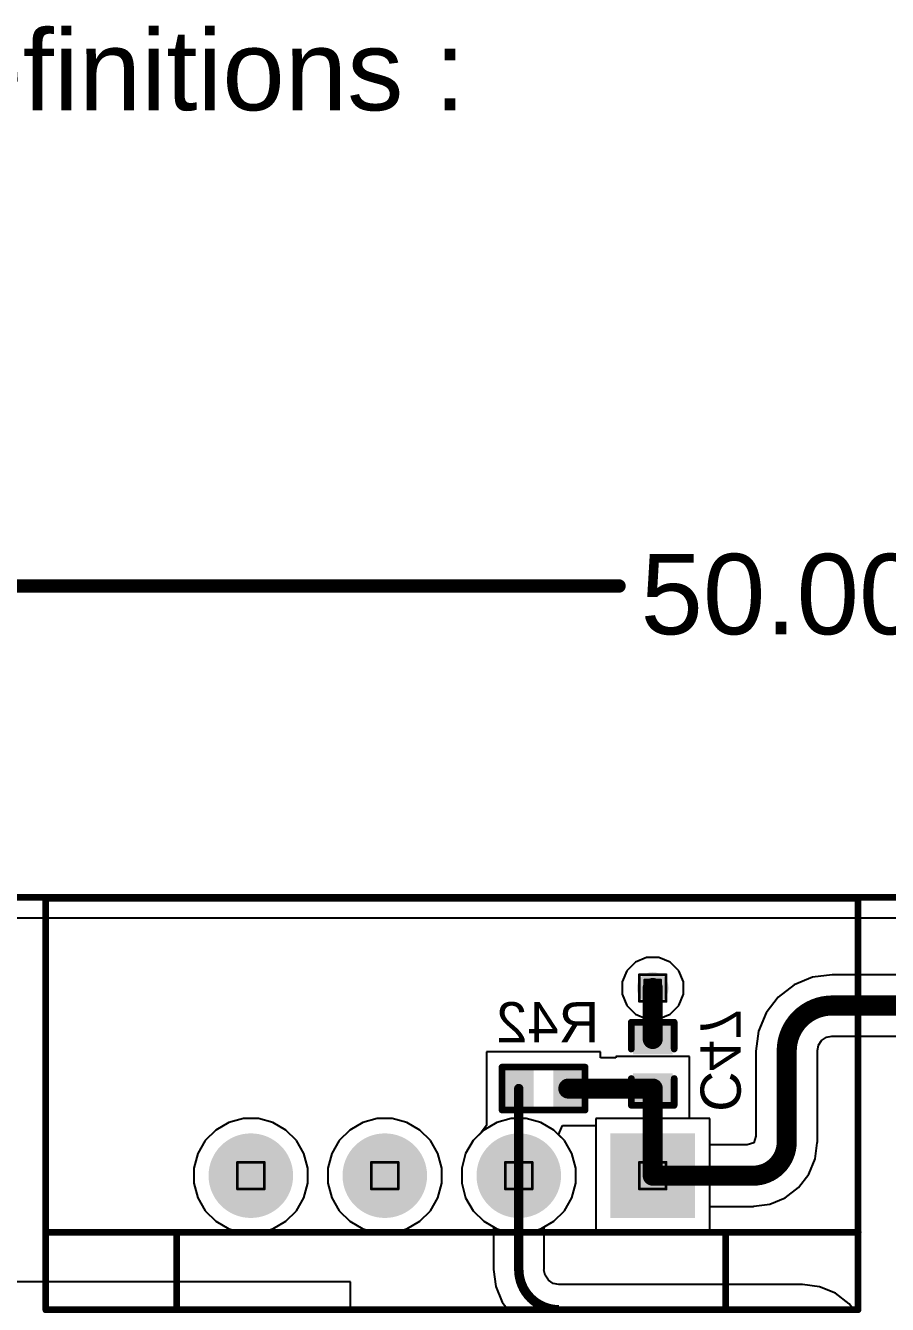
# Model space of a CAD drawing. Header units: inches. Extents: x -12 to 5357, y -8 to 5291.
# Drawn here: x 3.98 to 20.32, y 50.26 to 74.5 of the extents above; entities that cross this region are included whole.
import ezdxf

# ---------------------------------------------------------------- set-up
doc = ezdxf.new("R2010")
doc.units = ezdxf.units.IN
for name, color, linetype in [('Board Outline', 216, 'Continuous'), ('Bottom Layer', 5, 'Continuous'), ('Bottom Overlay', 54, 'Continuous'), ('Bottom Paste', 16, 'Continuous'), ('Bottom Solder', 6, 'Continuous'), ('Dimension', 6, 'Continuous'), ('Drill Drawing', 1, 'Continuous'), ('Ground', 16, 'Continuous'), ('Multi-Layer', 9, 'Continuous'), ('Pad Holes', 156, 'Continuous'), ('Power', 76, 'Continuous'), ('Top Layer', 1, 'Continuous'), ('Top Overlay', 2, 'Continuous'), ('Top Solder', 216, 'Continuous'), ('Via Holes', 16, 'Continuous')]:
    doc.layers.add(name, color=color, linetype=linetype)
doc.styles.add('Arial', font='', dxfattribs={"height": 0.2})
doc.styles.get('Arial').set_extended_font_data('Arial')

# ---------------------------------------------------------------- blocks, each defined once
blk = doc.blocks.new('AM2302_17')
at = {"layer": 'Bottom Layer'}
blk.add_hatch(color=5, dxfattribs=at).paths.add_polyline_path([(-4.510024, 0.700024), (-3.109976, 0.700024), (-3.109976, -0.700024), (-4.510024, -0.700024)])
h = blk.add_hatch(color=5, dxfattribs=at)
edge = h.paths.add_edge_path()
edge.add_arc((-1.27000762, -2.54e-06), 0.700024, 0, 360)
h = blk.add_hatch(color=5, dxfattribs=at)
edge = h.paths.add_edge_path()
edge.add_arc((1.26999746, 0), 0.700024, 0, 360)
h = blk.add_hatch(color=5, dxfattribs=at)
edge = h.paths.add_edge_path()
edge.add_arc((3.80999746, 0), 0.700024, 0, 360)
at = {"layer": 'Bottom Solder'}
blk.add_hatch(color=6, dxfattribs=at).paths.add_polyline_path([(-4.611624, 0.8016239999999999), (-3.008376, 0.8016239999999999), (-3.008376, -0.8016239999999999), (-4.611624, -0.8016239999999999)])
h = blk.add_hatch(color=6, dxfattribs=at)
edge = h.paths.add_edge_path()
edge.add_arc((-1.27000762, -2.54e-06), 0.8016239999999999, 0, 360)
h = blk.add_hatch(color=6, dxfattribs=at)
edge = h.paths.add_edge_path()
edge.add_arc((1.26999746, 0), 0.8016239999999999, 0, 360)
h = blk.add_hatch(color=6, dxfattribs=at)
edge = h.paths.add_edge_path()
edge.add_arc((3.80999746, 0), 0.8016239999999999, 0, 360)
at = {"layer": 'Ground'}
blk.add_hatch(color=16, dxfattribs=at).paths.add_polyline_path([(-4.510024, 0.700024), (-3.109976, 0.700024), (-3.109976, -0.700024), (-4.510024, -0.700024)])
h = blk.add_hatch(color=16, dxfattribs=at)
edge = h.paths.add_edge_path()
edge.add_arc((-1.27000762, -2.54e-06), 0.700024, 0, 360)
h = blk.add_hatch(color=16, dxfattribs=at)
edge = h.paths.add_edge_path()
edge.add_arc((1.26999746, 0), 0.700024, 0, 360)
h = blk.add_hatch(color=16, dxfattribs=at)
edge = h.paths.add_edge_path()
edge.add_arc((3.80999746, 0), 0.700024, 0, 360)
at = {"layer": 'Multi-Layer'}
blk.add_hatch(color=9, dxfattribs=at).paths.add_polyline_path([(-4.510024, 0.700024), (-3.109976, 0.700024), (-3.109976, -0.700024), (-4.510024, -0.700024)])
h = blk.add_hatch(color=9, dxfattribs=at)
edge = h.paths.add_edge_path()
edge.add_arc((-1.27000762, -2.54e-06), 0.700024, 0, 360)
h = blk.add_hatch(color=9, dxfattribs=at)
edge = h.paths.add_edge_path()
edge.add_arc((1.26999746, 0), 0.700024, 0, 360)
h = blk.add_hatch(color=9, dxfattribs=at)
edge = h.paths.add_edge_path()
edge.add_arc((3.80999746, 0), 0.700024, 0, 360)
at = {"layer": 'Pad Holes'}
h = blk.add_hatch(color=7, dxfattribs=at)
edge = h.paths.add_edge_path()
edge.add_arc((-3.81, 0), 0.3999992, 0, 360)
h = blk.add_hatch(color=7, dxfattribs=at)
edge = h.paths.add_edge_path()
edge.add_arc((-1.27000762, -2.54e-06), 0.3999992, 0, 360)
h = blk.add_hatch(color=7, dxfattribs=at)
edge = h.paths.add_edge_path()
edge.add_arc((1.26999746, 0), 0.3999992, 0, 360)
h = blk.add_hatch(color=7, dxfattribs=at)
edge = h.paths.add_edge_path()
edge.add_arc((3.80999746, 0), 0.3999992, 0, 360)
at = {"layer": 'Power'}
blk.add_hatch(color=76, dxfattribs=at).paths.add_polyline_path([(-4.510024, 0.700024), (-3.109976, 0.700024), (-3.109976, -0.700024), (-4.510024, -0.700024)])
h = blk.add_hatch(color=76, dxfattribs=at)
edge = h.paths.add_edge_path()
edge.add_arc((-1.27000762, -2.54e-06), 0.700024, 0, 360)
h = blk.add_hatch(color=76, dxfattribs=at)
edge = h.paths.add_edge_path()
edge.add_arc((1.26999746, 0), 0.700024, 0, 360)
h = blk.add_hatch(color=76, dxfattribs=at)
edge = h.paths.add_edge_path()
edge.add_arc((3.80999746, 0), 0.700024, 0, 360)
at = {"layer": 'Top Layer'}
blk.add_hatch(color=1, dxfattribs=at).paths.add_polyline_path([(-4.510024, 0.700024), (-3.109976, 0.700024), (-3.109976, -0.700024), (-4.510024, -0.700024)])
h = blk.add_hatch(color=1, dxfattribs=at)
edge = h.paths.add_edge_path()
edge.add_arc((-1.27000762, -2.54e-06), 0.700024, 0, 360)
h = blk.add_hatch(color=1, dxfattribs=at)
edge = h.paths.add_edge_path()
edge.add_arc((1.26999746, 0), 0.700024, 0, 360)
h = blk.add_hatch(color=1, dxfattribs=at)
edge = h.paths.add_edge_path()
edge.add_arc((3.80999746, 0), 0.700024, 0, 360)
at = {"layer": 'Top Solder'}
blk.add_hatch(color=216, dxfattribs=at).paths.add_polyline_path([(-4.611624, 0.8016239999999999), (-3.008376, 0.8016239999999999), (-3.008376, -0.8016239999999999), (-4.611624, -0.8016239999999999)])
h = blk.add_hatch(color=216, dxfattribs=at)
edge = h.paths.add_edge_path()
edge.add_arc((-1.27000762, -2.54e-06), 0.8016239999999999, 0, 360)
h = blk.add_hatch(color=216, dxfattribs=at)
edge = h.paths.add_edge_path()
edge.add_arc((1.26999746, 0), 0.8016239999999999, 0, 360)
h = blk.add_hatch(color=216, dxfattribs=at)
edge = h.paths.add_edge_path()
edge.add_arc((3.80999746, 0), 0.8016239999999999, 0, 360)
at = {"layer": 'Top Overlay'}
for points in [[(7.697464919999999, 2.54254, 0.127, 0.127, 0), (-7.702557619999999, 2.54253746, 0.127, 0.127, 0)], [(-7.70255254, -5.257546, 0.127, 0.127, 0), (-7.702557619999999, 2.54253746, 0.127, 0.127, 0)], [(-5.19278108, 2.52247146, 0.127, 0.127, 0), (-5.19278108, 1.12293146, 0.127, 0.127, 0)], [(5.217414, 1.102614, 0.127, 0.127, 0), (5.21741146, 2.502662, 0.127, 0.127, 0)], [(7.697467459999999, 2.542794, 0.127, 0.127, 0), (7.697467459999999, -5.257546, 0.127, 0.127, 0)], [(7.694673459999999, 1.07188, 0.127, 0.127, 0), (-7.70534908, 1.07188, 0.127, 0.127, 0)], [(7.697467459999999, -5.257546, 0.127, 0.127, 0), (-7.70255254, -5.257546, 0.127, 0.127, 0)]]:
    blk.add_lwpolyline(points, format="xyseb", dxfattribs=at)
for points in [[(-7.73430762, 2.54253746, 0.0635, 0.0635, 1), (-7.67080762, 2.54253746, 0.0635, 0.0635, 1)], [(-7.73430762, 2.54253746, 0.0635, 0.0635, 1), (-7.67080762, 2.54253746, 0.0635, 0.0635, 1)], [(-5.224531079999999, 2.52247146, 0.0635, 0.0635, 1), (-5.161031079999999, 2.52247146, 0.0635, 0.0635, 1)], [(5.18566146, 2.502662, 0.0635, 0.0635, 1), (5.24916146, 2.502662, 0.0635, 0.0635, 1)], [(7.66571492, 2.54254, 0.0635, 0.0635, 1), (7.72921492, 2.54254, 0.0635, 0.0635, 1)], [(7.66571746, 2.542794, 0.0635, 0.0635, 1), (7.72921746, 2.542794, 0.0635, 0.0635, 1)], [(-7.737099079999999, 1.07188, 0.0635, 0.0635, 1), (-7.67359908, 1.07188, 0.0635, 0.0635, 1)], [(-5.224531079999999, 1.12293146, 0.0635, 0.0635, 1), (-5.161031079999999, 1.12293146, 0.0635, 0.0635, 1)], [(5.185664, 1.102614, 0.0635, 0.0635, 1), (5.249164, 1.102614, 0.0635, 0.0635, 1)], [(7.66292346, 1.07188, 0.0635, 0.0635, 1), (7.726423459999999, 1.07188, 0.0635, 0.0635, 1)], [(-7.73430254, -5.257546, 0.0635, 0.0635, 1), (-7.67080254, -5.257546, 0.0635, 0.0635, 1)], [(-7.73430254, -5.257546, 0.0635, 0.0635, 1), (-7.67080254, -5.257546, 0.0635, 0.0635, 1)], [(7.66571746, -5.257546, 0.0635, 0.0635, 1), (7.72921746, -5.257546, 0.0635, 0.0635, 1)], [(7.66571746, -5.257546, 0.0635, 0.0635, 1), (7.72921746, -5.257546, 0.0635, 0.0635, 1)]]:
    blk.add_lwpolyline(points, format="xyseb", close=True, dxfattribs=at)
blk = doc.blocks.new('R___0402_B_28')
at = {"layer": 'Bottom Layer'}
for points in [[(-0.24130508, 0.3175), (-0.2413050799999999, -0.3175), (-0.6985050799999999, -0.3175), (-0.6985050799999999, 0.3175)], [(0.6985, 0.3175), (0.6985, -0.3175), (0.2413, -0.3175), (0.2412999999999999, 0.3175)]]:
    blk.add_hatch(color=5, dxfattribs=at).paths.add_polyline_path(points)
at = {"layer": 'Bottom Paste'}
for points in [[(-0.24130508, 0.3175), (-0.2413050799999999, -0.3175), (-0.6985050799999999, -0.3175), (-0.6985050799999999, 0.3175)], [(0.6985, 0.3175), (0.6985, -0.3175), (0.2413, -0.3175), (0.2412999999999999, 0.3175)]]:
    blk.add_hatch(color=16, dxfattribs=at).paths.add_polyline_path(points)
at = {"layer": 'Bottom Solder'}
for points in [[(-0.18630392, 0.37250116), (-0.18630392, -0.37250116), (-0.75350624, -0.37250116), (-0.75350624, 0.37250116)], [(0.75350116, 0.37250116), (0.75350116, -0.37250116), (0.18629884, -0.37250116), (0.1862988399999999, 0.37250116)]]:
    blk.add_hatch(color=6, dxfattribs=at).paths.add_polyline_path(points)
at = {"layer": 'Bottom Overlay'}
for points in [[(0.78740254, 0.40640508, 0.127, 0.127, 0), (-0.7874, 0.4064, 0.127, 0.127, 0)], [(-0.7874, 0.4064, 0.127, 0.127, 0), (-0.7874, -0.4064, 0.127, 0.127, 0)], [(0.8128, 0.4318, 0.0032258, 0.0032258, 0), (-0.8128, 0.4318, 0.0032258, 0.0032258, 0)], [(0.78740254, 0.40640508, 0.127, 0.127, 0), (0.78740254, -0.40640254, 0.127, 0.127, 0)], [(0.78740254, -0.40640254, 0.127, 0.127, 0), (-0.7874, -0.4064, 0.127, 0.127, 0)]]:
    blk.add_lwpolyline(points, format="xyseb", dxfattribs=at)
for points in [[(-0.8191499999999999, 0.4064, 0.0635, 0.0635, 1), (-0.7556499999999999, 0.4064, 0.0635, 0.0635, 1)], [(-0.8191499999999999, 0.4064, 0.0635, 0.0635, 1), (-0.7556499999999999, 0.4064, 0.0635, 0.0635, 1)], [(-0.81360518, 0.4318, 0.0016129, 0.0016129, 1), (-0.8119948199999999, 0.4318, 0.0016129, 0.0016129, 1)], [(0.75565254, 0.40640508, 0.0635, 0.0635, 1), (0.8191525399999998, 0.40640508, 0.0635, 0.0635, 1)], [(0.75565254, 0.40640508, 0.0635, 0.0635, 1), (0.8191525399999998, 0.40640508, 0.0635, 0.0635, 1)], [(0.8119948199999999, 0.4318, 0.0016129, 0.0016129, 1), (0.81360518, 0.4318, 0.0016129, 0.0016129, 1)], [(-0.8191499999999999, -0.4064, 0.0635, 0.0635, 1), (-0.7556499999999999, -0.4064, 0.0635, 0.0635, 1)], [(-0.8191499999999999, -0.4064, 0.0635, 0.0635, 1), (-0.7556499999999999, -0.4064, 0.0635, 0.0635, 1)], [(0.75565254, -0.40640254, 0.0635, 0.0635, 1), (0.8191525399999998, -0.40640254, 0.0635, 0.0635, 1)], [(0.75565254, -0.40640254, 0.0635, 0.0635, 1), (0.8191525399999998, -0.40640254, 0.0635, 0.0635, 1)]]:
    blk.add_lwpolyline(points, format="xyseb", close=True, dxfattribs=at)
blk = doc.blocks.new('C___0402_B_84')
at = {"layer": 'Bottom Layer'}
for points in [[(-0.2413, 0.31750254), (-0.2412999999999999, -0.31749746), (-0.6985, -0.31749746), (-0.6985, 0.31750254)], [(0.6985, 0.31750254), (0.6985, -0.31749746), (0.2413, -0.31749746), (0.2412999999999999, 0.31750254)]]:
    blk.add_hatch(color=5, dxfattribs=at).paths.add_polyline_path(points)
at = {"layer": 'Bottom Paste'}
for points in [[(-0.2413, 0.31750254), (-0.2412999999999999, -0.31749746), (-0.6985, -0.31749746), (-0.6985, 0.31750254)], [(0.6985, 0.31750254), (0.6985, -0.31749746), (0.2413, -0.31749746), (0.2412999999999999, 0.31750254)]]:
    blk.add_hatch(color=16, dxfattribs=at).paths.add_polyline_path(points)
at = {"layer": 'Bottom Solder'}
for points in [[(-0.18130012, 0.37750242), (-0.18130012, -0.37749734), (-0.7584998799999999, -0.37749734), (-0.7584998799999999, 0.37750242)], [(0.7584998799999999, 0.37750242), (0.7584998799999999, -0.37749734), (0.18130012, -0.37749734), (0.18130012, 0.37750242)]]:
    blk.add_hatch(color=6, dxfattribs=at).paths.add_polyline_path(points)
at = {"layer": 'Bottom Overlay'}
for points in [[(-0.7874, -0.4064, 0.127, 0.127, 0), (-0.78740254, 0.40640508, 0.127, 0.127, 0)], [(-0.27940254, 0.40640508, 0.127, 0.127, 0), (-0.78740254, 0.40640508, 0.127, 0.127, 0)], [(0.7874050799999999, 0.40640508, 0.127, 0.127, 0), (0.27940254, 0.40640508, 0.127, 0.127, 0)], [(0.78740254, -0.40639746, 0.127, 0.127, 0), (0.7874050799999999, 0.40640508, 0.127, 0.127, 0)], [(-0.27940254, -0.4064, 0.127, 0.127, 0), (-0.7874, -0.4064, 0.127, 0.127, 0)], [(0.78740254, -0.40639746, 0.127, 0.127, 0), (0.27939746, -0.40639492, 0.127, 0.127, 0)]]:
    blk.add_lwpolyline(points, format="xyseb", dxfattribs=at)
for points in [[(-0.8191525399999998, 0.40640508, 0.0635, 0.0635, 1), (-0.75565254, 0.40640508, 0.0635, 0.0635, 1)], [(-0.8191525399999998, 0.40640508, 0.0635, 0.0635, 1), (-0.75565254, 0.40640508, 0.0635, 0.0635, 1)], [(-0.31115254, 0.40640508, 0.0635, 0.0635, 1), (-0.24765254, 0.40640508, 0.0635, 0.0635, 1)], [(0.24765254, 0.40640508, 0.0635, 0.0635, 1), (0.31115254, 0.40640508, 0.0635, 0.0635, 1)], [(0.75565508, 0.40640508, 0.0635, 0.0635, 1), (0.8191550799999999, 0.40640508, 0.0635, 0.0635, 1)], [(0.75565508, 0.40640508, 0.0635, 0.0635, 1), (0.8191550799999999, 0.40640508, 0.0635, 0.0635, 1)], [(-0.8191499999999999, -0.4064, 0.0635, 0.0635, 1), (-0.7556499999999999, -0.4064, 0.0635, 0.0635, 1)], [(-0.8191499999999999, -0.4064, 0.0635, 0.0635, 1), (-0.7556499999999999, -0.4064, 0.0635, 0.0635, 1)], [(-0.31115254, -0.4064, 0.0635, 0.0635, 1), (-0.24765254, -0.4064, 0.0635, 0.0635, 1)], [(0.24764746, -0.40639492, 0.0635, 0.0635, 1), (0.31114746, -0.40639492, 0.0635, 0.0635, 1)], [(0.75565254, -0.40639746, 0.0635, 0.0635, 1), (0.8191525399999998, -0.40639746, 0.0635, 0.0635, 1)], [(0.75565254, -0.40639746, 0.0635, 0.0635, 1), (0.8191525399999998, -0.40639746, 0.0635, 0.0635, 1)]]:
    blk.add_lwpolyline(points, format="xyseb", close=True, dxfattribs=at)

msp = doc.modelspace()

# ---------------------------------------------------------------- hatches: boundary and pattern name
at = {"layer": 'Bottom Layer'}
h = msp.add_hatch(color=5, dxfattribs=at)
edge = h.paths.add_edge_path()
edge.add_arc((15.875, 56.261), 0.1999996, 0, 360)
at = {"layer": 'Bottom Solder'}
h = msp.add_hatch(color=6, dxfattribs=at)
edge = h.paths.add_edge_path()
edge.add_arc((15.875, 56.261), 0.3015996, 0, 360)
at = {"layer": 'Ground'}
h = msp.add_hatch(color=16, dxfattribs=at)
edge = h.paths.add_edge_path()
edge.add_arc((15.875, 56.261), 0.1999996, 0, 360)
at = {"layer": 'Power'}
h = msp.add_hatch(color=76, dxfattribs=at)
edge = h.paths.add_edge_path()
edge.add_arc((15.875, 56.261), 0.1999996, 0, 360)
at = {"layer": 'Top Layer'}
h = msp.add_hatch(color=1, dxfattribs=at)
edge = h.paths.add_edge_path()
edge.add_arc((15.875, 56.261), 0.1999996, 0, 360)
at = {"layer": 'Top Solder'}
h = msp.add_hatch(color=216, dxfattribs=at)
edge = h.paths.add_edge_path()
edge.add_arc((15.875, 56.261), 0.3015996, 0, 360)
at = {"layer": 'Via Holes'}
h = msp.add_hatch(color=7, dxfattribs=at)
edge = h.paths.add_edge_path()
edge.add_arc((15.875, 56.261), 0.0999998, 0, 360)

# ---------------------------------------------------------------- linework, layer by layer
at = {"layer": 'Board Outline'}
msp.add_lwpolyline([(-1.45988786, 57.97800952, 0.127, 0.127, 0), (43.4601112, 57.97800952, 0.127, 0.127, 0)], format="xyseb", dxfattribs=at)
at = {"layer": 'Bottom Layer'}
for p, q in [((-1.67180006, 57.58955716), (43.67202086, 57.58955716)), ((19.27859746, 56.51467996), (18.9039627, 56.46535823999999)), ((19.27859746, 56.51349377999999), (19.27859746, 56.51467996)), ((31.75, 56.51349377999999), (19.27859746, 56.51349377999999)), ((18.55485748, 56.3207535), (18.25507398, 56.09072347999999)), ((18.9039627, 56.46535823999999), (18.55485748, 56.3207535)), ((18.25507398, 56.09072347999999), (18.02504396, 55.79093998)), ((18.02504396, 55.79093998), (17.88043922, 55.44183476)), ((17.88043922, 55.44183476), (17.8311175, 55.0672)), ((19.01541028, 55.17621425999999), (19.07716276, 55.2686347)), ((19.07716276, 55.2686347), (19.1695832, 55.33038718)), ((19.1695832, 55.33038718), (19.2686178, 55.35008741999999)), ((19.2686178, 55.35008741999999), (19.27859746, 55.34810114)), ((19.27859746, 55.34810114), (23.90170988, 55.34810114)), ((14.88440508, 55.0545), (12.7254, 55.0545)), ((12.7254, 55.0545), (12.7254, 53.65750254)), ((14.88440508, 54.93869631999999), (14.88440508, 55.0545)), ((17.8311175, 55.0672), (17.83230368, 55.0672)), ((17.83230368, 55.0672), (17.83230368, 53.45236197999999)), ((18.99571004, 55.07717966), (19.01541028, 55.17621425999999)), ((18.99769632, 55.0672), (18.99571004, 55.07717966)), ((18.99769632, 53.34), (18.99769632, 55.0672)), ((15.17649492, 54.93869631999999), (14.88440508, 54.93869631999999)), ((16.57349492, 54.9656), (15.17649492, 54.9656)), ((15.17649492, 54.9656), (15.17649492, 54.93869631999999)), ((16.57349492, 53.786024), (16.57349492, 54.9656)), ((7.59123704, 53.57003256), (7.38996744, 53.36876296)), ((7.8377415, 53.71235384), (7.59123704, 53.57003256)), ((8.112681259999999, 53.786024), (7.8377415, 53.71235384)), ((8.39731874, 53.786024), (8.112681259999999, 53.786024)), ((8.6722585, 53.71235384), (8.39731874, 53.786024)), ((8.91876296, 53.57003256), (8.6722585, 53.71235384)), ((9.12003256, 53.36876296), (8.91876296, 53.57003256)), ((10.13123704, 53.57003256), (9.929967439999999, 53.36876296)), ((10.3777415, 53.71235384), (10.13123704, 53.57003256)), ((10.65268126, 53.786024), (10.3777415, 53.71235384)), ((10.93731874, 53.786024), (10.65268126, 53.786024)), ((11.2122585, 53.71235384), (10.93731874, 53.786024)), ((11.45876296, 53.57003256), (11.2122585, 53.71235384)), ((11.66003256, 53.36876296), (11.45876296, 53.57003256)), ((12.7254, 53.65750254), (12.62322596, 53.52201894)), ((14.08910314, 53.4797), (14.16275298, 53.65749999999999)), ((14.16275298, 53.65749999999999), (14.79397346, 53.65749999999999)), ((14.79397346, 53.65749999999999), (14.79397346, 51.62397599999999)), ((16.95602146, 53.786024), (16.57349492, 53.786024)), ((16.95602146, 53.28769631999999), (16.95602146, 53.786024)), ((7.38996744, 53.36876296), (7.24764616, 53.12225849999999)), ((9.26235384, 53.12225849999999), (9.12003256, 53.36876296)), ((9.929967439999999, 53.36876296), (9.78764616, 53.12225849999999)), ((11.80235384, 53.12225849999999), (11.66003256, 53.36876296)), ((12.46997252, 53.36876549999999), (12.32765124, 53.12226103999999)), ((12.62322596, 53.52201894), (12.46997252, 53.36876549999999)), ((14.20003764, 53.36876549999999), (14.08910314, 53.4797)), ((14.34235892, 53.12226103999999), (14.20003764, 53.36876549999999)), ((17.79260856, 53.32739143999999), (17.66763802, 53.28769631999999)), ((17.83230368, 53.45236197999999), (17.79260856, 53.32739143999999)), ((18.95544596, 53.02504), (18.99537476, 53.32833124)), ((18.99537476, 53.32833124), (18.99769632, 53.34)), ((7.24764616, 53.12225849999999), (7.173976000000001, 52.84731873999999)), ((9.336024, 52.84731873999999), (9.26235384, 53.12225849999999)), ((9.78764616, 53.12225849999999), (9.713975999999999, 52.84731873999999)), ((11.876024, 52.84731873999999), (11.80235384, 53.12225849999999)), ((12.32765124, 53.12226103999999), (12.25398108, 52.84732128)), ((14.41602908, 52.84732128), (14.34235892, 53.12226103999999)), ((17.66763802, 53.28769631999999), (16.95602146, 53.28769631999999)), ((7.173976000000001, 52.84731873999999), (7.173976000000001, 52.56268126)), ((9.336024, 52.56268126), (9.336024, 52.84731873999999)), ((9.713975999999999, 52.84731873999999), (9.713975999999999, 52.56268126)), ((11.876024, 52.56268126), (11.876024, 52.84731873999999)), ((12.25398108, 52.84732128), (12.25398108, 52.56268379999999)), ((14.41602908, 52.56268379999999), (14.41602908, 52.84732128)), ((18.83387648, 52.73154554), (18.95544596, 53.02504)), ((18.64048596, 52.47951404), (18.83387648, 52.73154554)), ((7.173976000000001, 52.56268126), (7.24764616, 52.2877415)), ((9.26235384, 52.2877415), (9.336024, 52.56268126)), ((9.713975999999999, 52.56268126), (9.78764616, 52.2877415)), ((11.80235384, 52.2877415), (11.876024, 52.56268126)), ((12.25398108, 52.56268379999999), (12.32765124, 52.28774404)), ((14.34235892, 52.28774404), (14.41602908, 52.56268379999999)), ((18.388457, 52.28612351999999), (18.64048596, 52.47951404)), ((7.24764616, 52.2877415), (7.38996744, 52.04123703999999)), ((9.12003256, 52.04123703999999), (9.26235384, 52.2877415)), ((9.78764616, 52.2877415), (9.929967439999999, 52.04123703999999)), ((11.66003256, 52.04123703999999), (11.80235384, 52.2877415)), ((12.32765124, 52.28774404), (12.46997252, 52.04123958)), ((14.20003764, 52.04123958), (14.34235892, 52.28774404)), ((16.95602146, 51.62397599999999), (16.95602146, 52.12230367999999)), ((16.95602146, 52.12230367999999), (17.78, 52.12230367999999)), ((17.78, 52.12230367999999), (17.79166876, 52.12462524)), ((17.79166876, 52.12462524), (18.09496, 52.16455404)), ((18.09496, 52.16455404), (18.388457, 52.28612351999999)), ((7.38996744, 52.04123703999999), (7.59123704, 51.83996744)), ((8.91876296, 51.83996744), (9.12003256, 52.04123703999999)), ((9.929967439999999, 52.04123703999999), (10.13123704, 51.83996744)), ((11.45876296, 51.83996744), (11.66003256, 52.04123703999999)), ((12.46997252, 52.04123958), (12.67124212, 51.83996998)), ((13.99876804, 51.83996998), (14.20003764, 52.04123958)), ((7.59123704, 51.83996744), (7.8377415, 51.69764616)), ((7.8377415, 51.69764616), (8.112681259999999, 51.62397599999999)), ((8.39731874, 51.62397599999999), (8.6722585, 51.69764616)), ((8.6722585, 51.69764616), (8.91876296, 51.83996744)), ((10.13123704, 51.83996744), (10.3777415, 51.69764616)), ((10.3777415, 51.69764616), (10.65268126, 51.62397599999999)), ((10.93731874, 51.62397599999999), (11.2122585, 51.69764616)), ((11.2122585, 51.69764616), (11.45876296, 51.83996744)), ((12.67124212, 51.83996998), (12.85589504, 51.73335856)), ((12.85589504, 51.73335856), (12.85589504, 50.92699999999999)), ((13.81410496, 51.73335348), (13.99876804, 51.83996998)), ((13.81410496, 50.92699999999999), (13.81410496, 51.73335348)), ((8.112681259999999, 51.62397599999999), (8.39731874, 51.62397599999999)), ((10.65268126, 51.62397599999999), (10.93731874, 51.62397599999999)), ((14.79397346, 51.62397599999999), (16.95602146, 51.62397599999999)), ((12.85589504, 50.92699999999999), (12.85444724, 50.92699999999999)), ((12.85444724, 50.92699999999999), (12.89687286, 50.60474765999999)), ((13.8130915, 50.92189968), (13.81410496, 50.92699999999999)), ((13.8339576, 50.81699259999999), (13.8130915, 50.92189968)), ((13.89627142, 50.72373396), (13.8339576, 50.81699259999999)), ((13.98953006, 50.66142014), (13.89627142, 50.72373396)), ((14.09443714, 50.64055404), (13.98953006, 50.66142014)), ((12.89687286, 50.60474765999999), (13.02125666, 50.30445362)), ((14.09953746, 50.6415675), (14.09443714, 50.64055404)), ((18.71476572, 50.6415675), (14.09953746, 50.6415675)), ((19.03765052, 50.60052618), (18.71476572, 50.64303562)), ((18.71476572, 50.64303562), (18.71476572, 50.6415675)), ((19.33853384, 50.47589854), (19.03765052, 50.60052618)), ((19.59690518, 50.27764138), (19.33853384, 50.47589854)), ((13.02125666, 50.30445362), (13.2191252, 50.04658774)), ((19.79516234, 50.0192675), (19.59690518, 50.27764138))]:
    msp.add_line(p, q, dxfattribs=at)
for points in [[(15.875, 55.2958, 0.3809999999999999, 0.3809999999999999, 0), (15.875, 56.261, 0.3809999999999999, 0.3809999999999999, 0)], [(18.415, 55.0672, 0.3809999999999999, 0.3809999999999999, -0.4142135623730951), (19.27859746, 55.93079746, 0.3809999999999999, 0.3809999999999999, 0)], [(19.27859746, 55.93079746, 0.3809999999999999, 0.3809999999999999, 0), (32.4485, 55.93079746, 0.3809999999999999, 0.3809999999999999, 0)], [(15.87499492, 55.2958, 0.3809999999999999, 0.3809999999999999, 0), (15.875, 55.2958, 0.3809999999999999, 0.3809999999999999, 0)], [(18.415, 53.34, 0.3809999999999999, 0.3809999999999999, 0), (18.415, 55.0672, 0.3809999999999999, 0.3809999999999999, 0)], [(14.27480508, 54.356, 0.3809999999999999, 0.3809999999999999, 0), (15.87499492, 54.356, 0.3809999999999999, 0.3809999999999999, 0)], [(15.87499492, 52.705, 0.3809999999999999, 0.3809999999999999, 0), (15.87499492, 54.356, 0.3809999999999999, 0.3809999999999999, 0)], [(13.335, 50.92699999999999, 0.1778, 0.1778, 0), (13.335, 54.356, 0.1778, 0.1778, 0)], [(18.415, 53.34, 0.3809999999999999, 0.3809999999999999, -0.4142135623730951), (17.78, 52.705, 0.3809999999999999, 0.3809999999999999, 0)], [(15.87499746, 52.705, 0.3809999999999999, 0.3809999999999999, 0), (17.78, 52.705, 0.3809999999999999, 0.3809999999999999, 0)], [(14.09953746, 50.16246253999999, 0.1778, 0.1778, -0.4142135623730951), (13.335, 50.92699999999999, 0.1778, 0.1778, 0)]]:
    msp.add_lwpolyline(points, format="xyseb", dxfattribs=at)
for points in [[(15.77975, 56.261, 0.1905, 0.1905, 1), (15.97025, 56.261, 0.1905, 0.1905, 1)], [(19.18334746, 55.93079746, 0.1905, 0.1905, 1), (19.37384746, 55.93079746, 0.1905, 0.1905, 1)], [(19.18334746, 55.93079746, 0.1905, 0.1905, 1), (19.37384746, 55.93079746, 0.1905, 0.1905, 1)], [(15.77974492, 55.2958, 0.1905, 0.1905, 1), (15.97024492, 55.2958, 0.1905, 0.1905, 1)], [(15.77975, 55.2958, 0.1905, 0.1905, 1), (15.97025, 55.2958, 0.1905, 0.1905, 1)], [(15.77975, 55.2958, 0.1905, 0.1905, 1), (15.97025, 55.2958, 0.1905, 0.1905, 1)], [(18.31975, 55.0672, 0.1905, 0.1905, 1), (18.51025, 55.0672, 0.1905, 0.1905, 1)], [(18.31975, 55.0672, 0.1905, 0.1905, 1), (18.51025, 55.0672, 0.1905, 0.1905, 1)], [(14.17955508, 54.356, 0.1905, 0.1905, 1), (14.37005508, 54.356, 0.1905, 0.1905, 1)], [(15.77974492, 54.356, 0.1905, 0.1905, 1), (15.97024492, 54.356, 0.1905, 0.1905, 1)], [(15.77974492, 54.356, 0.1905, 0.1905, 1), (15.97024492, 54.356, 0.1905, 0.1905, 1)], [(13.29055, 54.356, 0.08889999999999999, 0.08889999999999999, 1), (13.37945, 54.356, 0.08889999999999999, 0.08889999999999999, 1)], [(18.31975, 53.34, 0.1905, 0.1905, 1), (18.51025, 53.34, 0.1905, 0.1905, 1)], [(18.31975, 53.34, 0.1905, 0.1905, 1), (18.51025, 53.34, 0.1905, 0.1905, 1)], [(15.77974492, 52.705, 0.1905, 0.1905, 1), (15.97024492, 52.705, 0.1905, 0.1905, 1)], [(15.77974746, 52.705, 0.1905, 0.1905, 1), (15.97024746, 52.705, 0.1905, 0.1905, 1)], [(17.68475, 52.705, 0.1905, 0.1905, 1), (17.87525, 52.705, 0.1905, 0.1905, 1)], [(17.68475, 52.705, 0.1905, 0.1905, 1), (17.87525, 52.705, 0.1905, 0.1905, 1)], [(13.29055, 50.92699999999999, 0.08889999999999999, 0.08889999999999999, 1), (13.37945, 50.92699999999999, 0.08889999999999999, 0.08889999999999999, 1)], [(13.29055, 50.92699999999999, 0.08889999999999999, 0.08889999999999999, 1), (13.37945, 50.92699999999999, 0.08889999999999999, 0.08889999999999999, 1)]]:
    msp.add_lwpolyline(points, format="xyseb", close=True, dxfattribs=at)
at = {"layer": 'Dimension'}
msp.add_lwpolyline([(-3.99988786, 63.881, 0.254, 0.254, 0), (15.23591314, 63.881, 0.254, 0.254, 0)], format="xyseb", dxfattribs=at)
msp.add_lwpolyline([(15.17241314, 63.881, 0.127, 0.127, 1), (15.29941314, 63.881, 0.127, 0.127, 1)], format="xyseb", close=True, dxfattribs=at)
at = {"layer": 'Drill Drawing'}
for points in [[(15.621, 56.515, 0.0508, 0.0508, 0), (16.129, 56.515, 0.0508, 0.0508, 0)], [(15.621, 56.007, 0.0508, 0.0508, 0), (15.621, 56.515, 0.0508, 0.0508, 0)], [(16.129, 56.007, 0.0508, 0.0508, 0), (16.129, 56.515, 0.0508, 0.0508, 0)], [(15.7226, 56.4134, 0.0508, 0.0508, 0), (16.0274, 56.4134, 0.0508, 0.0508, 0)], [(15.7226, 56.1086, 0.0508, 0.0508, 0), (15.7226, 56.4134, 0.0508, 0.0508, 0)], [(16.0274, 56.1086, 0.0508, 0.0508, 0), (16.0274, 56.4134, 0.0508, 0.0508, 0)], [(15.621, 56.007, 0.0508, 0.0508, 0), (16.129, 56.007, 0.0508, 0.0508, 0)], [(15.7226, 56.1086, 0.0508, 0.0508, 0), (16.0274, 56.1086, 0.0508, 0.0508, 0)], [(8.001, 52.959, 0.0508, 0.0508, 0), (8.509, 52.959, 0.0508, 0.0508, 0)], [(8.001, 52.45099999999999, 0.0508, 0.0508, 0), (8.001, 52.959, 0.0508, 0.0508, 0)], [(8.509, 52.45099999999999, 0.0508, 0.0508, 0), (8.509, 52.959, 0.0508, 0.0508, 0)], [(10.541, 52.959, 0.0508, 0.0508, 0), (11.049, 52.959, 0.0508, 0.0508, 0)], [(10.541, 52.45099999999999, 0.0508, 0.0508, 0), (10.541, 52.959, 0.0508, 0.0508, 0)], [(11.049, 52.45099999999999, 0.0508, 0.0508, 0), (11.049, 52.959, 0.0508, 0.0508, 0)], [(13.08100508, 52.95900253999999, 0.0508, 0.0508, 0), (13.58900508, 52.95900253999999, 0.0508, 0.0508, 0)], [(13.08100508, 52.45100253999999, 0.0508, 0.0508, 0), (13.08100508, 52.95900253999999, 0.0508, 0.0508, 0)], [(13.58900508, 52.45100253999999, 0.0508, 0.0508, 0), (13.58900508, 52.95900253999999, 0.0508, 0.0508, 0)], [(15.62099746, 52.959, 0.0508, 0.0508, 0), (16.12899746, 52.959, 0.0508, 0.0508, 0)], [(15.62099746, 52.45099999999999, 0.0508, 0.0508, 0), (15.62099746, 52.959, 0.0508, 0.0508, 0)], [(16.12899746, 52.45099999999999, 0.0508, 0.0508, 0), (16.12899746, 52.959, 0.0508, 0.0508, 0)], [(8.001, 52.45099999999999, 0.0508, 0.0508, 0), (8.509, 52.45099999999999, 0.0508, 0.0508, 0)], [(10.541, 52.45099999999999, 0.0508, 0.0508, 0), (11.049, 52.45099999999999, 0.0508, 0.0508, 0)], [(13.08100508, 52.45100253999999, 0.0508, 0.0508, 0), (13.58900508, 52.45100253999999, 0.0508, 0.0508, 0)], [(15.62099746, 52.45099999999999, 0.0508, 0.0508, 0), (16.12899746, 52.45099999999999, 0.0508, 0.0508, 0)]]:
    msp.add_lwpolyline(points, format="xyseb", dxfattribs=at)
for points in [[(15.6083, 56.515, 0.0254, 0.0254, 1), (15.6337, 56.515, 0.0254, 0.0254, 1)], [(15.6083, 56.515, 0.0254, 0.0254, 1), (15.6337, 56.515, 0.0254, 0.0254, 1)], [(16.1163, 56.515, 0.0254, 0.0254, 1), (16.1417, 56.515, 0.0254, 0.0254, 1)], [(16.1163, 56.515, 0.0254, 0.0254, 1), (16.1417, 56.515, 0.0254, 0.0254, 1)], [(15.7099, 56.4134, 0.0254, 0.0254, 1), (15.7353, 56.4134, 0.0254, 0.0254, 1)], [(15.7099, 56.4134, 0.0254, 0.0254, 1), (15.7353, 56.4134, 0.0254, 0.0254, 1)], [(16.0147, 56.4134, 0.0254, 0.0254, 1), (16.0401, 56.4134, 0.0254, 0.0254, 1)], [(16.0147, 56.4134, 0.0254, 0.0254, 1), (16.0401, 56.4134, 0.0254, 0.0254, 1)], [(15.6083, 56.007, 0.0254, 0.0254, 1), (15.6337, 56.007, 0.0254, 0.0254, 1)], [(15.6083, 56.007, 0.0254, 0.0254, 1), (15.6337, 56.007, 0.0254, 0.0254, 1)], [(15.7099, 56.1086, 0.0254, 0.0254, 1), (15.7353, 56.1086, 0.0254, 0.0254, 1)], [(15.7099, 56.1086, 0.0254, 0.0254, 1), (15.7353, 56.1086, 0.0254, 0.0254, 1)], [(16.0147, 56.1086, 0.0254, 0.0254, 1), (16.0401, 56.1086, 0.0254, 0.0254, 1)], [(16.0147, 56.1086, 0.0254, 0.0254, 1), (16.0401, 56.1086, 0.0254, 0.0254, 1)], [(16.1163, 56.007, 0.0254, 0.0254, 1), (16.1417, 56.007, 0.0254, 0.0254, 1)], [(16.1163, 56.007, 0.0254, 0.0254, 1), (16.1417, 56.007, 0.0254, 0.0254, 1)], [(7.9883, 52.959, 0.0254, 0.0254, 1), (8.0137, 52.959, 0.0254, 0.0254, 1)], [(7.9883, 52.959, 0.0254, 0.0254, 1), (8.0137, 52.959, 0.0254, 0.0254, 1)], [(8.4963, 52.959, 0.0254, 0.0254, 1), (8.5217, 52.959, 0.0254, 0.0254, 1)], [(8.4963, 52.959, 0.0254, 0.0254, 1), (8.5217, 52.959, 0.0254, 0.0254, 1)], [(10.5283, 52.959, 0.0254, 0.0254, 1), (10.5537, 52.959, 0.0254, 0.0254, 1)], [(10.5283, 52.959, 0.0254, 0.0254, 1), (10.5537, 52.959, 0.0254, 0.0254, 1)], [(11.0363, 52.959, 0.0254, 0.0254, 1), (11.0617, 52.959, 0.0254, 0.0254, 1)], [(11.0363, 52.959, 0.0254, 0.0254, 1), (11.0617, 52.959, 0.0254, 0.0254, 1)], [(13.06830508, 52.95900253999999, 0.0254, 0.0254, 1), (13.09370508, 52.95900253999999, 0.0254, 0.0254, 1)], [(13.06830508, 52.95900253999999, 0.0254, 0.0254, 1), (13.09370508, 52.95900253999999, 0.0254, 0.0254, 1)], [(13.57630508, 52.95900253999999, 0.0254, 0.0254, 1), (13.60170508, 52.95900253999999, 0.0254, 0.0254, 1)], [(13.57630508, 52.95900253999999, 0.0254, 0.0254, 1), (13.60170508, 52.95900253999999, 0.0254, 0.0254, 1)], [(15.60829746, 52.959, 0.0254, 0.0254, 1), (15.63369746, 52.959, 0.0254, 0.0254, 1)], [(15.60829746, 52.959, 0.0254, 0.0254, 1), (15.63369746, 52.959, 0.0254, 0.0254, 1)], [(16.11629746, 52.959, 0.0254, 0.0254, 1), (16.14169746, 52.959, 0.0254, 0.0254, 1)], [(16.11629746, 52.959, 0.0254, 0.0254, 1), (16.14169746, 52.959, 0.0254, 0.0254, 1)], [(7.9883, 52.45099999999999, 0.0254, 0.0254, 1), (8.0137, 52.45099999999999, 0.0254, 0.0254, 1)], [(7.9883, 52.45099999999999, 0.0254, 0.0254, 1), (8.0137, 52.45099999999999, 0.0254, 0.0254, 1)], [(8.4963, 52.45099999999999, 0.0254, 0.0254, 1), (8.5217, 52.45099999999999, 0.0254, 0.0254, 1)], [(8.4963, 52.45099999999999, 0.0254, 0.0254, 1), (8.5217, 52.45099999999999, 0.0254, 0.0254, 1)], [(10.5283, 52.45099999999999, 0.0254, 0.0254, 1), (10.5537, 52.45099999999999, 0.0254, 0.0254, 1)], [(10.5283, 52.45099999999999, 0.0254, 0.0254, 1), (10.5537, 52.45099999999999, 0.0254, 0.0254, 1)], [(11.0363, 52.45099999999999, 0.0254, 0.0254, 1), (11.0617, 52.45099999999999, 0.0254, 0.0254, 1)], [(11.0363, 52.45099999999999, 0.0254, 0.0254, 1), (11.0617, 52.45099999999999, 0.0254, 0.0254, 1)], [(13.06830508, 52.45100253999999, 0.0254, 0.0254, 1), (13.09370508, 52.45100253999999, 0.0254, 0.0254, 1)], [(13.06830508, 52.45100253999999, 0.0254, 0.0254, 1), (13.09370508, 52.45100253999999, 0.0254, 0.0254, 1)], [(13.57630508, 52.45100253999999, 0.0254, 0.0254, 1), (13.60170508, 52.45100253999999, 0.0254, 0.0254, 1)], [(13.57630508, 52.45100253999999, 0.0254, 0.0254, 1), (13.60170508, 52.45100253999999, 0.0254, 0.0254, 1)], [(15.60829746, 52.45099999999999, 0.0254, 0.0254, 1), (15.63369746, 52.45099999999999, 0.0254, 0.0254, 1)], [(15.60829746, 52.45099999999999, 0.0254, 0.0254, 1), (15.63369746, 52.45099999999999, 0.0254, 0.0254, 1)], [(16.11629746, 52.45099999999999, 0.0254, 0.0254, 1), (16.14169746, 52.45099999999999, 0.0254, 0.0254, 1)], [(16.11629746, 52.45099999999999, 0.0254, 0.0254, 1), (16.14169746, 52.45099999999999, 0.0254, 0.0254, 1)]]:
    msp.add_lwpolyline(points, format="xyseb", close=True, dxfattribs=at)
at = {"layer": 'Ground'}
for p, q in [((-1.67180006, 57.58955716), (43.67202086, 57.58955716)), ((7.59123704, 53.57003256), (7.38996744, 53.36876296)), ((7.8377415, 53.71235384), (7.59123704, 53.57003256)), ((8.112681259999999, 53.786024), (7.8377415, 53.71235384)), ((8.39731874, 53.786024), (8.112681259999999, 53.786024)), ((8.6722585, 53.71235384), (8.39731874, 53.786024)), ((8.91876296, 53.57003256), (8.6722585, 53.71235384)), ((9.12003256, 53.36876296), (8.91876296, 53.57003256)), ((10.13123704, 53.57003256), (9.929967439999999, 53.36876296)), ((10.3777415, 53.71235384), (10.13123704, 53.57003256)), ((10.65268126, 53.786024), (10.3777415, 53.71235384)), ((10.93731874, 53.786024), (10.65268126, 53.786024)), ((11.2122585, 53.71235384), (10.93731874, 53.786024)), ((11.45876296, 53.57003256), (11.2122585, 53.71235384)), ((11.66003256, 53.36876296), (11.45876296, 53.57003256)), ((12.67124212, 53.57003509999999), (12.46997252, 53.36876549999999)), ((12.91774658, 53.71235638), (12.67124212, 53.57003509999999)), ((13.19268634, 53.78602653999999), (12.91774658, 53.71235638)), ((13.47732382, 53.78602653999999), (13.19268634, 53.78602653999999)), ((13.75226358, 53.71235638), (13.47732382, 53.78602653999999)), ((13.99876804, 53.57003509999999), (13.75226358, 53.71235638)), ((14.20003764, 53.36876549999999), (13.99876804, 53.57003509999999)), ((16.95602146, 53.786024), (14.79397346, 53.786024)), ((14.79397346, 53.786024), (14.79397346, 51.62397599999999)), ((16.95602146, 51.62397599999999), (16.95602146, 53.786024)), ((7.38996744, 53.36876296), (7.24764616, 53.12225849999999)), ((9.26235384, 53.12225849999999), (9.12003256, 53.36876296)), ((9.929967439999999, 53.36876296), (9.78764616, 53.12225849999999)), ((11.80235384, 53.12225849999999), (11.66003256, 53.36876296)), ((12.46997252, 53.36876549999999), (12.32765124, 53.12226103999999)), ((14.34235892, 53.12226103999999), (14.20003764, 53.36876549999999)), ((7.24764616, 53.12225849999999), (7.173976000000001, 52.84731873999999)), ((9.336024, 52.84731873999999), (9.26235384, 53.12225849999999)), ((9.78764616, 53.12225849999999), (9.713975999999999, 52.84731873999999)), ((11.876024, 52.84731873999999), (11.80235384, 53.12225849999999)), ((12.32765124, 53.12226103999999), (12.25398108, 52.84732128)), ((14.41602908, 52.84732128), (14.34235892, 53.12226103999999)), ((7.173976000000001, 52.84731873999999), (7.173976000000001, 52.56268126)), ((9.336024, 52.56268126), (9.336024, 52.84731873999999)), ((9.713975999999999, 52.84731873999999), (9.713975999999999, 52.56268126)), ((11.876024, 52.56268126), (11.876024, 52.84731873999999)), ((12.25398108, 52.84732128), (12.25398108, 52.56268379999999)), ((14.41602908, 52.56268379999999), (14.41602908, 52.84732128)), ((7.173976000000001, 52.56268126), (7.24764616, 52.2877415)), ((9.26235384, 52.2877415), (9.336024, 52.56268126)), ((9.713975999999999, 52.56268126), (9.78764616, 52.2877415)), ((11.80235384, 52.2877415), (11.876024, 52.56268126)), ((12.25398108, 52.56268379999999), (12.32765124, 52.28774404)), ((14.34235892, 52.28774404), (14.41602908, 52.56268379999999)), ((7.24764616, 52.2877415), (7.38996744, 52.04123703999999)), ((9.12003256, 52.04123703999999), (9.26235384, 52.2877415)), ((9.78764616, 52.2877415), (9.929967439999999, 52.04123703999999)), ((11.66003256, 52.04123703999999), (11.80235384, 52.2877415)), ((12.32765124, 52.28774404), (12.46997252, 52.04123958)), ((14.20003764, 52.04123958), (14.34235892, 52.28774404)), ((7.38996744, 52.04123703999999), (7.59123704, 51.83996744)), ((8.91876296, 51.83996744), (9.12003256, 52.04123703999999)), ((9.929967439999999, 52.04123703999999), (10.13123704, 51.83996744)), ((11.45876296, 51.83996744), (11.66003256, 52.04123703999999)), ((12.46997252, 52.04123958), (12.67124212, 51.83996998)), ((13.99876804, 51.83996998), (14.20003764, 52.04123958)), ((7.59123704, 51.83996744), (7.8377415, 51.69764616)), ((7.8377415, 51.69764616), (8.112681259999999, 51.62397599999999)), ((8.39731874, 51.62397599999999), (8.6722585, 51.69764616)), ((8.6722585, 51.69764616), (8.91876296, 51.83996744)), ((10.13123704, 51.83996744), (10.3777415, 51.69764616)), ((10.3777415, 51.69764616), (10.65268126, 51.62397599999999)), ((10.93731874, 51.62397599999999), (11.2122585, 51.69764616)), ((11.2122585, 51.69764616), (11.45876296, 51.83996744)), ((12.67124212, 51.83996998), (12.91774658, 51.6976487)), ((12.91774658, 51.6976487), (13.19268634, 51.62397854)), ((13.47732382, 51.62397854), (13.75226358, 51.6976487)), ((13.75226358, 51.6976487), (13.99876804, 51.83996998)), ((8.112681259999999, 51.62397599999999), (8.39731874, 51.62397599999999)), ((10.65268126, 51.62397599999999), (10.93731874, 51.62397599999999)), ((13.19268634, 51.62397854), (13.47732382, 51.62397854)), ((14.79397346, 51.62397599999999), (16.95602146, 51.62397599999999))]:
    msp.add_line(p, q, dxfattribs=at)
at = {"layer": 'Power'}
for p, q in [((-1.67180006, 57.58955716), (31.13932812, 57.58955716)), ((15.54588966, 56.75354664), (15.38245336, 56.59011033999999)), ((15.75943254, 56.8419996), (15.54588966, 56.75354664)), ((15.99056746, 56.8419996), (15.75943254, 56.8419996)), ((16.20411034, 56.75354664), (15.99056746, 56.8419996)), ((16.36754664, 56.59011033999999), (16.20411034, 56.75354664)), ((15.38245336, 56.59011033999999), (15.2940004, 56.37656746)), ((16.4559996, 56.37656746), (16.36754664, 56.59011033999999)), ((15.2940004, 56.37656746), (15.2940004, 56.14543254)), ((16.4559996, 56.14543254), (16.4559996, 56.37656746)), ((15.2940004, 56.14543254), (15.38245336, 55.93188966)), ((16.36754664, 55.93188966), (16.4559996, 56.14543254)), ((15.38245336, 55.93188966), (15.54588966, 55.76845335999999)), ((15.54588966, 55.76845335999999), (15.75943254, 55.6800004)), ((15.99056746, 55.6800004), (16.20411034, 55.76845335999999)), ((16.20411034, 55.76845335999999), (16.36754664, 55.93188966)), ((15.75943254, 55.6800004), (15.99056746, 55.6800004)), ((7.59123704, 53.57003256), (7.38996744, 53.36876296)), ((7.8377415, 53.71235384), (7.59123704, 53.57003256)), ((8.112681259999999, 53.786024), (7.8377415, 53.71235384)), ((8.39731874, 53.786024), (8.112681259999999, 53.786024)), ((8.6722585, 53.71235384), (8.39731874, 53.786024)), ((8.91876296, 53.57003256), (8.6722585, 53.71235384)), ((9.12003256, 53.36876296), (8.91876296, 53.57003256)), ((10.13123704, 53.57003256), (9.929967439999999, 53.36876296)), ((10.3777415, 53.71235384), (10.13123704, 53.57003256)), ((10.65268126, 53.786024), (10.3777415, 53.71235384)), ((10.93731874, 53.786024), (10.65268126, 53.786024)), ((11.2122585, 53.71235384), (10.93731874, 53.786024)), ((11.45876296, 53.57003256), (11.2122585, 53.71235384)), ((11.66003256, 53.36876296), (11.45876296, 53.57003256)), ((12.67124212, 53.57003509999999), (12.46997252, 53.36876549999999)), ((12.91774658, 53.71235638), (12.67124212, 53.57003509999999)), ((13.19268634, 53.78602653999999), (12.91774658, 53.71235638)), ((13.47732382, 53.78602653999999), (13.19268634, 53.78602653999999)), ((13.75226358, 53.71235638), (13.47732382, 53.78602653999999)), ((13.99876804, 53.57003509999999), (13.75226358, 53.71235638)), ((14.20003764, 53.36876549999999), (13.99876804, 53.57003509999999)), ((16.95602146, 53.786024), (14.79397346, 53.786024)), ((14.79397346, 53.786024), (14.79397346, 51.62397599999999)), ((16.95602146, 51.62397599999999), (16.95602146, 53.786024)), ((7.38996744, 53.36876296), (7.24764616, 53.12225849999999)), ((9.26235384, 53.12225849999999), (9.12003256, 53.36876296)), ((9.929967439999999, 53.36876296), (9.78764616, 53.12225849999999)), ((11.80235384, 53.12225849999999), (11.66003256, 53.36876296)), ((12.46997252, 53.36876549999999), (12.32765124, 53.12226103999999)), ((14.34235892, 53.12226103999999), (14.20003764, 53.36876549999999)), ((7.24764616, 53.12225849999999), (7.173976000000001, 52.84731873999999)), ((9.336024, 52.84731873999999), (9.26235384, 53.12225849999999)), ((9.78764616, 53.12225849999999), (9.713975999999999, 52.84731873999999)), ((11.876024, 52.84731873999999), (11.80235384, 53.12225849999999)), ((12.32765124, 53.12226103999999), (12.25398108, 52.84732128)), ((14.41602908, 52.84732128), (14.34235892, 53.12226103999999)), ((7.173976000000001, 52.84731873999999), (7.173976000000001, 52.56268126)), ((9.336024, 52.56268126), (9.336024, 52.84731873999999)), ((9.713975999999999, 52.84731873999999), (9.713975999999999, 52.56268126)), ((11.876024, 52.56268126), (11.876024, 52.84731873999999)), ((12.25398108, 52.84732128), (12.25398108, 52.56268379999999)), ((14.41602908, 52.56268379999999), (14.41602908, 52.84732128)), ((7.173976000000001, 52.56268126), (7.24764616, 52.2877415)), ((9.26235384, 52.2877415), (9.336024, 52.56268126)), ((9.713975999999999, 52.56268126), (9.78764616, 52.2877415)), ((11.80235384, 52.2877415), (11.876024, 52.56268126)), ((12.25398108, 52.56268379999999), (12.32765124, 52.28774404)), ((14.34235892, 52.28774404), (14.41602908, 52.56268379999999)), ((7.24764616, 52.2877415), (7.38996744, 52.04123703999999)), ((9.12003256, 52.04123703999999), (9.26235384, 52.2877415)), ((9.78764616, 52.2877415), (9.929967439999999, 52.04123703999999)), ((11.66003256, 52.04123703999999), (11.80235384, 52.2877415)), ((12.32765124, 52.28774404), (12.46997252, 52.04123958)), ((14.20003764, 52.04123958), (14.34235892, 52.28774404)), ((7.38996744, 52.04123703999999), (7.59123704, 51.83996744)), ((8.91876296, 51.83996744), (9.12003256, 52.04123703999999)), ((9.929967439999999, 52.04123703999999), (10.13123704, 51.83996744)), ((11.45876296, 51.83996744), (11.66003256, 52.04123703999999)), ((12.46997252, 52.04123958), (12.67124212, 51.83996998)), ((13.99876804, 51.83996998), (14.20003764, 52.04123958)), ((7.59123704, 51.83996744), (7.8377415, 51.69764616)), ((7.8377415, 51.69764616), (8.112681259999999, 51.62397599999999)), ((8.39731874, 51.62397599999999), (8.6722585, 51.69764616)), ((8.6722585, 51.69764616), (8.91876296, 51.83996744)), ((10.13123704, 51.83996744), (10.3777415, 51.69764616)), ((10.3777415, 51.69764616), (10.65268126, 51.62397599999999)), ((10.93731874, 51.62397599999999), (11.2122585, 51.69764616)), ((11.2122585, 51.69764616), (11.45876296, 51.83996744)), ((12.67124212, 51.83996998), (12.91774658, 51.6976487)), ((12.91774658, 51.6976487), (13.19268634, 51.62397854)), ((13.47732382, 51.62397854), (13.75226358, 51.6976487)), ((13.75226358, 51.6976487), (13.99876804, 51.83996998)), ((8.112681259999999, 51.62397599999999), (8.39731874, 51.62397599999999)), ((10.65268126, 51.62397599999999), (10.93731874, 51.62397599999999)), ((13.19268634, 51.62397854), (13.47732382, 51.62397854)), ((14.79397346, 51.62397599999999), (16.95602146, 51.62397599999999)), ((10.14286516, 50.69021866), (-3.611435499999999, 50.69021866)), ((10.14286516, 42.53404498), (10.14286516, 50.69021866))]:
    msp.add_line(p, q, dxfattribs=at)
at = {"layer": 'Top Layer'}
for p, q in [((-1.67180006, 57.58955716), (43.67202086, 57.58955716)), ((7.59123704, 53.57003256), (7.38996744, 53.36876296)), ((7.8377415, 53.71235384), (7.59123704, 53.57003256)), ((8.112681259999999, 53.786024), (7.8377415, 53.71235384)), ((8.39731874, 53.786024), (8.112681259999999, 53.786024)), ((8.6722585, 53.71235384), (8.39731874, 53.786024)), ((8.91876296, 53.57003256), (8.6722585, 53.71235384)), ((9.12003256, 53.36876296), (8.91876296, 53.57003256)), ((10.13123704, 53.57003256), (9.929967439999999, 53.36876296)), ((10.3777415, 53.71235384), (10.13123704, 53.57003256)), ((10.65268126, 53.786024), (10.3777415, 53.71235384)), ((10.93731874, 53.786024), (10.65268126, 53.786024)), ((11.2122585, 53.71235384), (10.93731874, 53.786024)), ((11.45876296, 53.57003256), (11.2122585, 53.71235384)), ((11.66003256, 53.36876296), (11.45876296, 53.57003256)), ((12.67124212, 53.57003509999999), (12.46997252, 53.36876549999999)), ((12.91774658, 53.71235638), (12.67124212, 53.57003509999999)), ((13.19268634, 53.78602653999999), (12.91774658, 53.71235638)), ((13.47732382, 53.78602653999999), (13.19268634, 53.78602653999999)), ((13.75226358, 53.71235638), (13.47732382, 53.78602653999999)), ((13.99876804, 53.57003509999999), (13.75226358, 53.71235638)), ((14.20003764, 53.36876549999999), (13.99876804, 53.57003509999999)), ((16.95602146, 53.786024), (14.79397346, 53.786024)), ((14.79397346, 53.786024), (14.79397346, 51.62397599999999)), ((16.95602146, 51.62397599999999), (16.95602146, 53.786024)), ((7.38996744, 53.36876296), (7.24764616, 53.12225849999999)), ((9.26235384, 53.12225849999999), (9.12003256, 53.36876296)), ((9.929967439999999, 53.36876296), (9.78764616, 53.12225849999999)), ((11.80235384, 53.12225849999999), (11.66003256, 53.36876296)), ((12.46997252, 53.36876549999999), (12.32765124, 53.12226103999999)), ((14.34235892, 53.12226103999999), (14.20003764, 53.36876549999999)), ((7.24764616, 53.12225849999999), (7.173976000000001, 52.84731873999999)), ((9.336024, 52.84731873999999), (9.26235384, 53.12225849999999)), ((9.78764616, 53.12225849999999), (9.713975999999999, 52.84731873999999)), ((11.876024, 52.84731873999999), (11.80235384, 53.12225849999999)), ((12.32765124, 53.12226103999999), (12.25398108, 52.84732128)), ((14.41602908, 52.84732128), (14.34235892, 53.12226103999999)), ((7.173976000000001, 52.84731873999999), (7.173976000000001, 52.56268126)), ((9.336024, 52.56268126), (9.336024, 52.84731873999999)), ((9.713975999999999, 52.84731873999999), (9.713975999999999, 52.56268126)), ((11.876024, 52.56268126), (11.876024, 52.84731873999999)), ((12.25398108, 52.84732128), (12.25398108, 52.56268379999999)), ((14.41602908, 52.56268379999999), (14.41602908, 52.84732128)), ((7.173976000000001, 52.56268126), (7.24764616, 52.2877415)), ((9.26235384, 52.2877415), (9.336024, 52.56268126)), ((9.713975999999999, 52.56268126), (9.78764616, 52.2877415)), ((11.80235384, 52.2877415), (11.876024, 52.56268126)), ((12.25398108, 52.56268379999999), (12.32765124, 52.28774404)), ((14.34235892, 52.28774404), (14.41602908, 52.56268379999999)), ((7.24764616, 52.2877415), (7.38996744, 52.04123703999999)), ((9.12003256, 52.04123703999999), (9.26235384, 52.2877415)), ((9.78764616, 52.2877415), (9.929967439999999, 52.04123703999999)), ((11.66003256, 52.04123703999999), (11.80235384, 52.2877415)), ((12.32765124, 52.28774404), (12.46997252, 52.04123958)), ((14.20003764, 52.04123958), (14.34235892, 52.28774404)), ((7.38996744, 52.04123703999999), (7.59123704, 51.83996744)), ((8.91876296, 51.83996744), (9.12003256, 52.04123703999999)), ((9.929967439999999, 52.04123703999999), (10.13123704, 51.83996744)), ((11.45876296, 51.83996744), (11.66003256, 52.04123703999999)), ((12.46997252, 52.04123958), (12.67124212, 51.83996998)), ((13.99876804, 51.83996998), (14.20003764, 52.04123958)), ((7.59123704, 51.83996744), (7.8377415, 51.69764616)), ((7.8377415, 51.69764616), (8.112681259999999, 51.62397599999999)), ((8.39731874, 51.62397599999999), (8.6722585, 51.69764616)), ((8.6722585, 51.69764616), (8.91876296, 51.83996744)), ((10.13123704, 51.83996744), (10.3777415, 51.69764616)), ((10.3777415, 51.69764616), (10.65268126, 51.62397599999999)), ((10.93731874, 51.62397599999999), (11.2122585, 51.69764616)), ((11.2122585, 51.69764616), (11.45876296, 51.83996744)), ((12.67124212, 51.83996998), (12.91774658, 51.6976487)), ((12.91774658, 51.6976487), (13.19268634, 51.62397854)), ((13.47732382, 51.62397854), (13.75226358, 51.6976487)), ((13.75226358, 51.6976487), (13.99876804, 51.83996998)), ((8.112681259999999, 51.62397599999999), (8.39731874, 51.62397599999999)), ((10.65268126, 51.62397599999999), (10.93731874, 51.62397599999999)), ((13.19268634, 51.62397854), (13.47732382, 51.62397854)), ((14.79397346, 51.62397599999999), (16.95602146, 51.62397599999999))]:
    msp.add_line(p, q, dxfattribs=at)

# ---------------------------------------------------------------- block references
for name, p, rotation in [('AM2302_17', (12.06499746, 52.705), 180), ('C___0402_B_84', (15.87499238, 54.8259), 270), ('R___0402_B_28', (13.8049, 54.356), 180)]:
    msp.add_blockref(name, p, dxfattribs=dict(rotation=rotation))

# ---------------------------------------------------------------- texts
at = {"layer": 'Bottom Overlay', "style": 'Arial', "text_generation_flag": 2}
msp.add_text('R42', height=0.7619999999999999, dxfattribs=at).set_placement((14.8586698, 55.23242446))
msp.add_text('C47', height=0.7619999999999999, rotation=270, dxfattribs=at).set_placement((16.78022044, 53.91589166))
at = {"layer": 'Dimension', "style": 'Arial'}
msp.add_text('50.00mm', height=1.524, dxfattribs=at).set_placement((15.64231314, 62.96684638))
at = {"layer": 'Drill Drawing', "style": 'Arial'}
msp.add_text('Slot definitions :', height=1.524, dxfattribs=at).set_placement((-2.69899638, 72.89865786))

doc.saveas('drawing.dxf')
